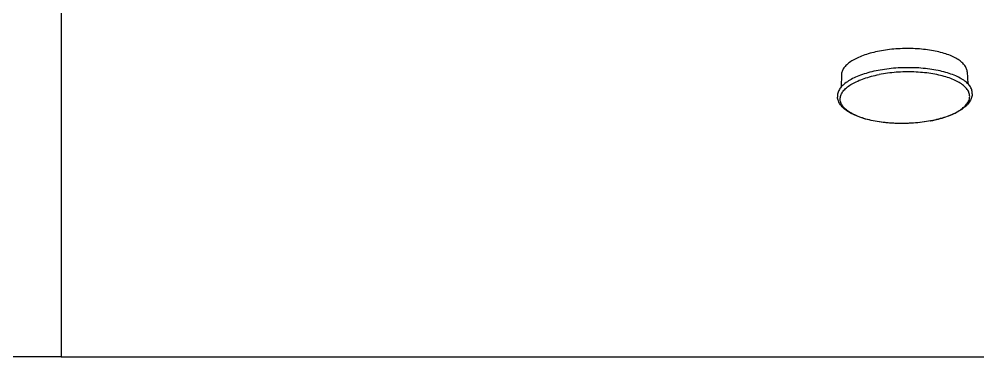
# Model space of a CAD drawing. Header units: millimetres. Extents: x 306 to 1885, y 393 to 1000.
# Drawn here: x 798 to 873.3, y 538.4 to 565 of the extents above; entities that cross this region are included whole.
import ezdxf

# ---------------------------------------------------------------- set-up
doc = ezdxf.new("R2010")
doc.units = ezdxf.units.MM

# ---------------------------------------------------------------- blocks, each defined once
blk = doc.blocks.new('u51')
at = {"color": 7}
for p, q in [((11.616, 96.928), (11.632, 96.931)), ((11.633, 96.927), (11.617, 96.924)), ((18.632, 93.302), (18.645, 94.253)), ((8.762, 93.064), (8.702, 94.02))]:
    blk.add_line(p, q, dxfattribs=at)
for points, start_tangent, end_tangent in [([(11.632, 96.931), (12.298, 97.037), (13.005, 97.108), (13.722, 97.138), (14.439, 97.129), (15.142, 97.079), (15.818, 96.989), (16.457, 96.861), (17.047, 96.694), (17.578, 96.491), (18.039, 96.251), (18.418, 95.976), (18.698, 95.677), (18.873, 95.367), (18.951, 95.056)], (0.982232, 0.187673), (0.10077, -0.99491)), ([(11.633, 96.927), (12.287, 97.033), (12.966, 97.102), (13.659, 97.135), (14.351, 97.13), (15.03, 97.087), (15.684, 97.007), (16.299, 96.892), (16.865, 96.743), (17.372, 96.564), (17.809, 96.358), (18.168, 96.129), (18.444, 95.881), (18.63, 95.618), (18.723, 95.346), (18.722, 95.069), (18.69, 94.942)], (0.981939, 0.189198), (-0.316252, -0.948675)), ([(8.359, 94.8), (8.413, 95.09), (8.55, 95.385), (8.78, 95.678), (9.096, 95.956), (9.489, 96.208), (9.945, 96.432), (10.457, 96.628), (11.017, 96.793), (11.616, 96.928)], (0.052658, 0.998613), (0.981939, 0.189198)), ([(11.617, 96.924), (11.016, 96.788), (10.448, 96.617), (9.94, 96.418), (9.502, 96.195), (9.14, 95.952), (8.862, 95.692), (8.674, 95.422), (8.578, 95.146), (8.577, 94.87), (8.624, 94.7)], (-0.981644, -0.190724), (0.359777, -0.933038)), ([(18.69, 94.942), (18.626, 94.793), (18.438, 94.523), (18.161, 94.264), (17.799, 94.02), (17.36, 93.797), (16.852, 93.598), (16.285, 93.428), (15.668, 93.288)], (-0.316252, -0.948675), (-0.981939, -0.189198)), ([(15.759, 92.967), (16.402, 93.112), (16.994, 93.29), (17.523, 93.498), (17.98, 93.73), (18.357, 93.983), (18.646, 94.254), (18.842, 94.535), (18.942, 94.822), (18.951, 95.056)], (0.981939, 0.189198), (-0.099008, 0.995087)), ([(8.359, 94.8), (8.369, 94.616), (8.467, 94.331), (8.661, 94.057), (8.948, 93.798), (9.323, 93.56), (9.778, 93.345), (10.305, 93.159), (10.894, 93.004), (11.534, 92.885), (12.214, 92.801), (12.922, 92.756), (13.642, 92.751), (14.365, 92.784), (15.076, 92.857), (15.759, 92.967)], (-0.051624, -0.998667), (0.981939, 0.189198)), ([(8.624, 94.7), (8.671, 94.598), (8.857, 94.335), (9.132, 94.086), (9.492, 93.857), (9.929, 93.651), (10.435, 93.472), (11.001, 93.324), (11.617, 93.209), (12.27, 93.129), (12.95, 93.086), (13.642, 93.081), (14.334, 93.113), (15.014, 93.183), (15.668, 93.288)], (0.359777, -0.933038), (0.981939, 0.189198)), ([(8.762, 93.064), (8.771, 92.982), (8.862, 92.718), (9.042, 92.462), (9.31, 92.221), (9.659, 91.998), (10.084, 91.799), (10.574, 91.625), (11.123, 91.481), (11.719, 91.37), (12.352, 91.292), (13.011, 91.25), (13.682, 91.245), (14.356, 91.276), (15.018, 91.344), (15.655, 91.446)], (0.060743, -0.998153), (0.981939, 0.189198)), ([(15.655, 91.446), (16.254, 91.582), (16.805, 91.748), (17.299, 91.941), (17.724, 92.157), (18.075, 92.393), (18.344, 92.645), (18.527, 92.907), (18.62, 93.175), (18.632, 93.302)], (0.981939, 0.189198), (0.013842, 0.999904))]:
    blk.add_spline(points, degree=3, dxfattribs=dict(at, start_tangent=start_tangent, end_tangent=end_tangent))
blk = doc.blocks.new('u15')
at = {"layer": 'Defpoints', "color": 2}
for points in [[(0, 230.964), (-165.144, 230.964), (-165.144, 0), (0, 0)], [(0, 230.964), (165.144, 230.964), (165.144, 0), (0, 0)]]:
    blk.add_lwpolyline(points, close=True, dxfattribs=at)
blk.add_blockref('u51', (-79.896, 115.482))

msp = doc.modelspace()

# ---------------------------------------------------------------- block references
at = {"rotation": 180}
msp.add_blockref('u15', (801.296, 769.39), dxfattribs=at)

doc.saveas('drawing.dxf')
